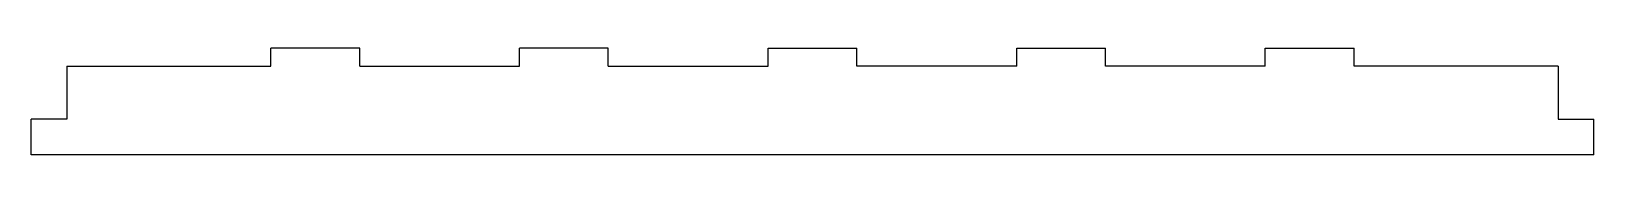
# Model space of a CAD drawing. Header units: millimetres. Extents: x 5 to 445, y -50 to -20.
import ezdxf

# ---------------------------------------------------------------- set-up
doc = ezdxf.new("R2010")
doc.units = ezdxf.units.MM

msp = doc.modelspace()

# ---------------------------------------------------------------- linework, layer by layer
at = {"color": 7, "linetype": 'Continuous', "lineweight": 25}
for p, q in [((72.5, -25), (72.5, -20)), ((97.5, -20), (72.5, -20)), ((97.5, -25), (97.5, -20)), ((142.5, -25), (142.5, -20)), ((167.5, -20), (142.5, -20)), ((167.5, -25), (167.5, -20)), ((212.5, -25), (212.5, -20)), ((212.5, -20), (237.5, -20)), ((237.5, -25), (237.5, -20)), ((282.5, -25), (282.5, -20)), ((282.5, -20), (307.5, -20)), ((307.5, -25), (307.5, -20)), ((352.5, -25), (352.5, -20)), ((352.5, -20), (377.5, -20)), ((377.5, -25), (377.5, -20)), ((15, -25), (15, -40)), ((15, -25), (72.5, -25)), ((97.5, -25), (142.5, -25)), ((167.5, -25), (212.5, -25)), ((282.5, -25), (237.5, -25)), ((352.5, -25), (307.5, -25)), ((435, -25), (377.5, -25)), ((435, -25), (435, -40)), ((5, -50), (5, -40)), ((15, -40), (5, -40)), ((435, -40), (445, -40)), ((445, -50), (445, -40)), ((445, -50), (5, -50))]:
    msp.add_line(p, q, dxfattribs=at)

doc.saveas('drawing.dxf')
